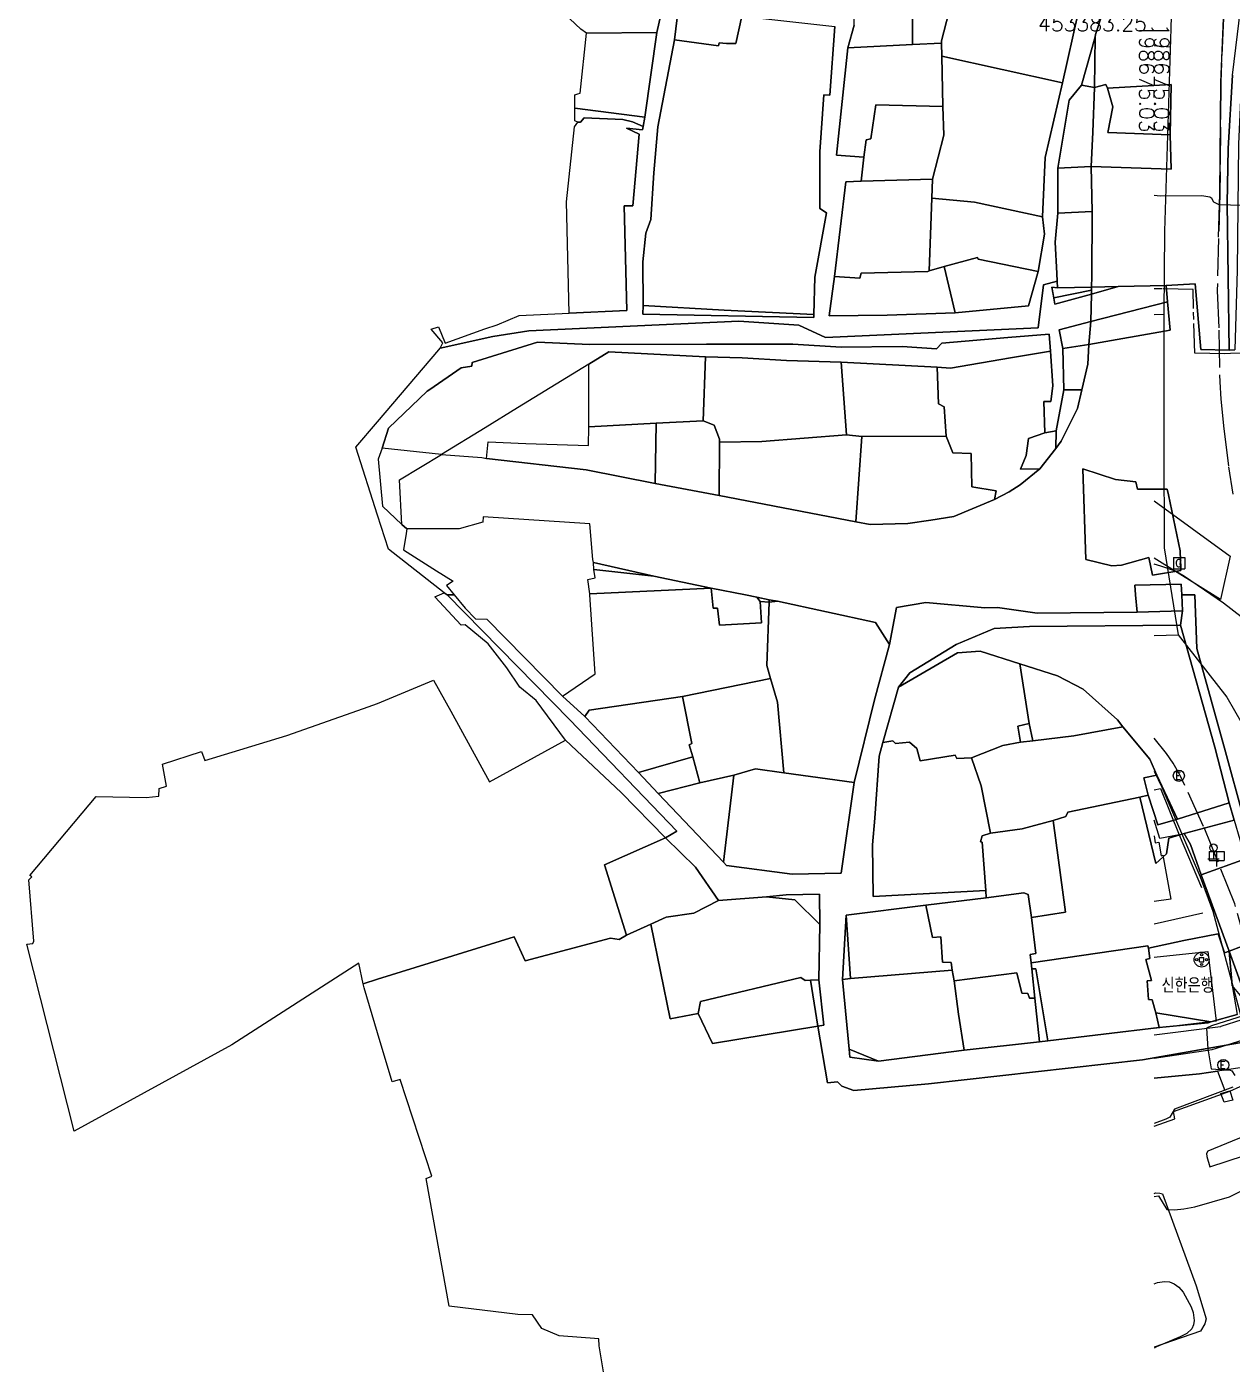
# Model space of a CAD drawing. Header units: feet. Extents: x 197796 to 199821, y 552499 to 555392.
# Drawn here: x 198524.1 to 198685.5, y 553202.7 to 553381.9 of the extents above; entities that cross this region are included whole.
import ezdxf
from ezdxf.enums import TextEntityAlignment as Align

# ---------------------------------------------------------------- set-up
doc = ezdxf.new("R2010")
doc.units = ezdxf.units.FT
doc.header["$MEASUREMENT"] = 0
doc.linetypes.add('ANYANG2', pattern=[6, 5, -1])
doc.linetypes.add('JEON', pattern=[12, 4, -0.5, 1, -0.5, 4, -0.5, 1, -0.5])
for name, color, linetype in [('AA200', 7, 'CONTINUOUS'), ('AAA001', 7, 'CONTINUOUS'), ('AAA008', 7, 'CONTINUOUS'), ('AAB220', 5, 'CONTINUOUS'), ('AAC001', 7, 'CONTINUOUS'), ('AD002', 7, 'CONTINUOUS'), ('AD0022', 1, 'CONTINUOUS'), ('ADA085', 1, 'CONTINUOUS'), ('AE001', 1, 'ANYANG2'), ('AE130', 42, 'CONTINUOUS'), ('AE222', 7, 'CONTINUOUS'), ('AEC002', 7, 'CONTINUOUS'), ('AEE001', 7, 'CONTINUOUS'), ('AZ0202', 7, 'CONTINUOUS'), ('AZB010', 1, 'CONTINUOUS'), ('CAA001', 7, 'CONTINUOUS'), ('CAA002', 30, 'CONTINUOUS'), ('EA0018', 7, 'JEON'), ('wipco_지적', 20, 'CONTINUOUS'), ('ZC002', 7, 'CONTINUOUS'), ('ZC601', 7, 'CONTINUOUS')]:
    doc.layers.add(name, color=color, linetype=linetype)
doc.styles.add('GHS', font='ROMANS', dxfattribs={"bigfont": 'NGSW.shx'})
doc.styles.add('NGSW', font='ROMANS.shx', dxfattribs={"bigfont": 'NGSW.shx'})

# ---------------------------------------------------------------- blocks, each defined once
blk = doc.blocks.new('AEE001')
at = {"layer": 'AEE001', "color": 7}
for points in [[(-0.75, 0), (0.75, 0)], [(0, 1), (0, 0)]]:
    blk.add_lwpolyline(points, dxfattribs=at)
blk.add_circle((0, 1.5), 0.5, dxfattribs=at)
blk = doc.blocks.new('AAB220')
at = {"layer": 'AAB220'}
for points in [[(-0.3, -0.3), (-0.3, 0.3)], [(-0.3, 0.3), (0.3, 0.3)], [(0.3, -0.3), (0.3, 0.3)], [(-0.3, -0.3), (0.3, -0.3)]]:
    blk.add_lwpolyline(points, dxfattribs=at)
for centre, radius in [((0, 0), 1), ((-0.65, 0), 0.15), ((0, 0.65), 0.15), ((0.65, 0), 0.15), ((0, -0.65), 0.15)]:
    blk.add_circle(centre, radius, dxfattribs=at)
blk = doc.blocks.new('AZ0202')
at = {"layer": 'AZ0202'}
blk.add_circle((0, 0), 0.75, dxfattribs=at)
at = {"layer": 'AZ0202', "style": 'GHS'}
blk.add_text('E', height=1, dxfattribs=at).set_placement((-0.5, -0.48))
blk = doc.blocks.new('AZB010')
at = {"layer": 'AZB010'}
for points in [[(-0.76, 0.79), (0.74, 0.79)], [(-0.76, 0.79), (-0.76, -0.71)], [(0.74, 0.79), (0.74, -0.71)], [(-0.76, -0.71), (0.74, -0.71)]]:
    blk.add_lwpolyline(points, dxfattribs=at)
at = {"layer": 'AZB010', "style": 'GHS'}
blk.add_text('G', height=1, dxfattribs=at).set_placement((-0.52, -0.45))
blk = doc.blocks.new('AEC002')
at = {"layer": 'AEC002'}
for points in [[(-1, 2), (1, 2)], [(-1, 2), (-1, 0.8)], [(0, 2), (0, 0)], [(1, 2), (1, 0.8)], [(-1, 0.8), (1, 0.8)]]:
    blk.add_lwpolyline(points, dxfattribs=at)

msp = doc.modelspace()

# ---------------------------------------------------------------- linework, layer by layer
at = {"layer": 'AA200', "color": 255}
msp.add_lwpolyline([(198684.37, 553237.8), (198683.95, 553238.99), (198685.14, 553239.34), (198685.54, 553238.11)], close=True, dxfattribs=at)
at = {"layer": 'AAA001', "color": 255}
msp.add_lwpolyline([(198675.01, 553273.49), (198675.16, 553272.55), (198675.65, 553272.63), (198675.93, 553270.83), (198676.19, 553270.89), (198677.22, 553265.01), (198675.01, 553264.69)], dxfattribs=at)
at = {"layer": 'AAA008', "color": 255}
for points in [[(198675.02, 553279.63), (198675.85, 553279.84), (198678.36, 553273.61), (198675.77, 553273.14), (198675.01, 553275.59)], [(198675.01, 553257.25), (198682.19, 553258), (198683.3, 553248.69), (198675.01, 553247.68)]]:
    msp.add_lwpolyline(points, dxfattribs=at)
at = {"layer": 'AAC001', "color": 255}
for points in [[(198678.36, 553273.61), (198681.35, 553266.58)], [(198681.54, 553263.14), (198675.01, 553261.65)], [(198675.01, 553241.05), (198681.09, 553241.62), (198683.5, 553241.98), (198684.46, 553239.4)]]:
    msp.add_lwpolyline(points, dxfattribs=at)
at = {"layer": 'AD002', "color": 255}
for points in [[(198677.29, 553383.25), (198677.24, 553381.62), (198676.37, 553354.47), (198676.3, 553343.34), (198676.3, 553325.73), (198676.34, 553312.05), (198678.22, 553300.41), (198684.72, 553292.06), (198686.79, 553288.47), (198688.18, 553285.76), (198688.78, 553284.31), (198689.66, 553281.88), (198694.93, 553259.74), (198697.79, 553249.57), (198708.72, 553216.87), (198718.63, 553185.76)], [(198675.03, 553379.34), (198677.16, 553379.16)], [(198675.02, 553343.31), (198676.3, 553343.34)], [(198675.02, 553300.33), (198678.22, 553300.41)], [(198675.01, 553243.7), (198682.77, 553244.89), (198697.79, 553249.57)]]:
    msp.add_lwpolyline(points, dxfattribs=at)
at = {"layer": 'AD0022', "color": 255}
for points in [[(198675.02, 553282.17), (198676.03, 553280.02), (198681.16, 553267.99), (198682.84, 553263.38), (198686.74, 553248.85), (198683.92, 553247.95), (198683.87, 553247.93), (198675.01, 553246.78)], [(198685.15, 553239.29), (198689.3, 553241.18), (198689.17, 553241.51), (198688.7, 553241.88), (198686.54, 553242.44), (198681.09, 553241.62), (198675.01, 553241.05)]]:
    msp.add_lwpolyline(points, dxfattribs=at)
at = {"layer": 'ADA085', "color": 255}
for points in [[(198675.01, 553234.61), (198677.79, 553235.61), (198677.61, 553236.55), (198685.15, 553239.29)], [(198687.19, 553233.29), (198682.18, 553231.28), (198682.01, 553230.96), (198682.04, 553230.53), (198682.44, 553229.15), (198687.08, 553230.68), (198691.91, 553217.29), (198696.53, 553203.66), (198691.51, 553202.15), (198692.85, 553198.94), (198695.94, 553189.54), (198701.13, 553191.43)], [(198675.01, 553225.59), (198675.19, 553225.68), (198675.75, 553225.64), (198676.11, 553225.54), (198680.63, 553213.22), (198681.99, 553208.82), (198681.78, 553208.13), (198681.21, 553207.16), (198675, 553204.99)]]:
    msp.add_lwpolyline(points, dxfattribs=at)
at = {"layer": 'AE001', "color": 255}
for points in [[(198684.28, 553383.25), (198684.27, 553383.01), (198683.93, 553374.42), (198683.8, 553359.47), (198683.44, 553346.53), (198683.66, 553341.23), (198683.79, 553334.3), (198683.91, 553331.99), (198684.35, 553328.01), (198684.98, 553322.9), (198685.52, 553319.25)], [(198686.74, 553248.85), (198689.19, 553250.3), (198689.37, 553250.85), (198689.47, 553251.53), (198689.38, 553252.31), (198687.5, 553258.26), (198685.8, 553264.38), (198681.63, 553274.76), (198678.51, 553281.58), (198677.56, 553283.23), (198676.67, 553284.51), (198675.02, 553286.58)]]:
    msp.add_lwpolyline(points, dxfattribs=at)
at = {"layer": 'AE130', "color": 255}
msp.add_lwpolyline([(198675.02, 553318.34), (198685.18, 553310.95), (198683.89, 553305.16), (198675.02, 553310.7)], dxfattribs=at)
at = {"layer": 'AE222', "color": 255}
msp.add_lwpolyline([(198683.64, 553353.68), (198683.8, 553359.47), (198683.93, 553374.42), (198684.27, 553383.01), (198684.28, 553383.25)], dxfattribs=at)
at = {"layer": 'CAA001', "color": 255, "elevation": 35}
for points in [[(198687.06, 553249.45), (198682.67, 553248.03), (198682, 553247.73), (198682.21, 553244.97), (198682.65, 553242.27), (198685.16, 553242.1), (198685.39, 553242.01), (198685.81, 553241.4)], [(198685.56, 553239.81), (198677.71, 553236.89), (198677.12, 553235.83), (198676.59, 553235.55), (198675.01, 553234.96)], [(198675.01, 553225.17), (198675.6, 553225.28), (198676.69, 553223.45), (198677.71, 553223.41), (198678.96, 553223.52), (198680.44, 553223.81), (198685.08, 553225.16), (198688.7, 553226.96), (198688.71, 553227.3), (198688.2, 553229.67), (198688.47, 553229.95), (198689.68, 553230.42), (198690.94, 553230.69), (198691.12, 553230.58), (198692.17, 553228.9), (198693.58, 553226.46), (198694.67, 553224.22), (198695.96, 553221.16), (198697.77, 553216.42), (198699.94, 553210.29), (198701.67, 553204.78), (198702.85, 553200.34)]]:
    msp.add_lwpolyline(points, dxfattribs=at)
at = {"layer": 'CAA002', "color": 255}
for points, elevation in [([(198686.75, 553357.89), (198683.69, 553357.99), (198682.99, 553358.37), (198682.72, 553358.85), (198682.48, 553359.01), (198681.38, 553359.19), (198675.79, 553359.14), (198675.03, 553359.25)], 37), ([(198713.24, 553261.07), (198711.35, 553264.89), (198709.48, 553269.03), (198707.08, 553272.97), (198706.09, 553275.13), (198703.8, 553281.09), (198701.17, 553289.01), (198700.67, 553290.03), (198700.14, 553290.76), (198693.78, 553296.28), (198689.98, 553300.24), (198684.28, 553304.64), (198679.06, 553308.21), (198677.85, 553308.93), (198675.89, 553309.63), (198675.02, 553309.88)], 36), ([(198675.01, 553213.51), (198675.47, 553213.66), (198676.41, 553213.8), (198677.08, 553213.74), (198677.68, 553213.5), (198678.29, 553213.05), (198678.89, 553212.36), (198679.98, 553210.4), (198680.21, 553209.65), (198680.37, 553208.58), (198680.28, 553207.98), (198680.05, 553207.47), (198679.38, 553206.85), (198678.5, 553206.38), (198675.32, 553205.06), (198675, 553204.89)], 36)]:
    msp.add_lwpolyline(points, dxfattribs=dict(at, elevation=elevation))
at = {"layer": 'EA0018', "color": 255}
msp.add_lwpolyline([(198751.9, 553321.65), (198735.4, 553316.39), (198734.8, 553339.42), (198729.81, 553340.58), (198724.73, 553344.56), (198720.02, 553345.65), (198706.85, 553346.55), (198706.74, 553344.71), (198705.88, 553344.47), (198705.82, 553340.04), (198693.45, 553338.15), (198685.24, 553338.11), (198684.47, 553338.03), (198680.43, 553338.13), (198680.21, 553346.67), (198676.08, 553346.77), (198675.02, 553346.74)], dxfattribs=at)
at = {"layer": 'wipco_지적', "color": 20}
for points in [[(198604.84, 553389.73), (198607.01, 553389.45), (198607.11, 553388.54), (198609.97, 553387.86), (198608.45, 553381.08), (198599.04, 553381.01), (198598.25, 553381.55), (198596.8, 553382.93), (198596.22, 553385.3), (198595.74, 553389.85), (198599.16, 553390.04), (198599.59, 553390.58), (198604.84, 553389.73)], [(198659.51, 553387.66), (198665.66, 553386), (198664.83, 553383.7), (198662.73, 553374.32), (198646.59, 553377.92), (198646.54, 553379.64), (198646.54, 553379.98), (198648.51, 553387.61), (198648.86, 553389.14), (198649.59, 553390.08), (198659.51, 553387.66)], [(198687.65, 553390.53), (198686.64, 553374), (198686.29, 553366.15), (198686.12, 553349.27), (198685.82, 553338.6), (198685.06, 553338.52), (198684.78, 553358.17), (198684.91, 553365.56), (198685.49, 553375.39), (198687.02, 553387.89), (198687.25, 553390.55), (198687.65, 553390.53)], [(198619.12, 553388.78), (198619.8, 553383.28), (198619.01, 553379.59), (198617.77, 553379.63), (198616.79, 553379.69), (198616.67, 553379.31), (198610.78, 553380.12), (198611.51, 553386.05), (198612.53, 553386.11), (198613.87, 553389.49), (198614.68, 553389.49), (198619.12, 553388.78)], [(198642.65, 553387.51), (198642.67, 553379.48), (198634, 553379.01), (198634.85, 553382.07), (198634.95, 553387.2), (198642.65, 553387.51)], [(198642.65, 553387.51), (198648.51, 553387.61), (198646.54, 553379.98), (198646.54, 553379.64), (198642.67, 553379.48), (198642.65, 553387.51)], [(198619.8, 553383.28), (198632.27, 553381.89), (198631.59, 553372.69), (198630.8, 553372.74), (198630.27, 553365.1), (198630.24, 553357.49), (198631.14, 553356.95), (198629.59, 553348.3), (198629.47, 553343.33), (198617.47, 553343.89), (198606.59, 553344.51), (198606.57, 553350.37), (198606.96, 553354.21), (198607.65, 553356.05), (198608.02, 553362.27), (198608.56, 553368.45), (198610.78, 553380.12), (198616.67, 553379.31), (198616.79, 553379.69), (198617.77, 553379.63), (198619.01, 553379.59), (198619.8, 553383.28)], [(198608.45, 553381.08), (198606.81, 553369.75), (198597.48, 553370.94), (198597.44, 553372.75), (198597.84, 553372.87), (198598.16, 553372.96), (198599.04, 553381.01), (198608.45, 553381.08)], [(198642.67, 553379.48), (198646.54, 553379.64), (198646.59, 553377.92), (198646.72, 553371.15), (198637.74, 553371.41), (198637.07, 553366.82), (198636.44, 553366.69), (198636.15, 553364.4), (198632.5, 553364.64), (198634, 553379.01), (198642.67, 553379.48)], [(198665.3, 553374.03), (198667.09, 553380.52), (198667.04, 553373.72), (198665.3, 553374.03)], [(198662.73, 553374.32), (198660.4, 553364.35), (198660.07, 553356.4), (198650.96, 553358.38), (198645.23, 553358.88), (198645.34, 553361.42), (198646.87, 553367.34), (198646.72, 553371.15), (198646.59, 553377.92), (198662.73, 553374.32)], [(198665.3, 553374.03), (198667.04, 553373.72), (198666.78, 553367.73), (198666.57, 553363.14), (198662.13, 553362.93), (198663.63, 553372.02), (198665.3, 553374.03)], [(198667.04, 553373.72), (198668.54, 553374.12), (198668.75, 553373.63), (198669.47, 553371.13), (198668.8, 553367.67), (198677.15, 553367.36), (198677.29, 553362.8), (198666.57, 553363.14), (198666.78, 553367.73), (198667.04, 553373.72)], [(198668.75, 553373.63), (198677.27, 553374.1), (198677.15, 553367.36), (198668.8, 553367.67), (198669.47, 553371.13), (198668.75, 553373.63)], [(198597.48, 553370.94), (198606.81, 553369.75), (198606.62, 553368.48), (198605.16, 553369.14), (198603.88, 553369.41), (198598.69, 553369.66), (198598.24, 553369.06), (198597.87, 553369.09), (198597.46, 553369.27), (198597.48, 553370.94)], [(198646.87, 553367.34), (198645.34, 553361.42), (198635.81, 553361.16), (198636.15, 553364.4), (198636.44, 553366.69), (198637.07, 553366.82), (198637.74, 553371.41), (198646.72, 553371.15), (198646.87, 553367.34)], [(198597.87, 553369.09), (198598.24, 553369.06), (198598.69, 553369.66), (198603.88, 553369.41), (198605.16, 553369.14), (198606.62, 553368.48), (198606.54, 553368.03), (198604.36, 553368.28), (198606.09, 553367.45), (198605.22, 553357.87), (198604.07, 553357.85), (198604.44, 553343.85), (198596.69, 553343.51), (198596.34, 553358.4), (198597.42, 553368.46), (198597.87, 553369.09)], [(198666.57, 553363.14), (198666.71, 553357.09), (198662.1, 553356.87), (198662.13, 553362.93), (198666.57, 553363.14)], [(198635.81, 553361.16), (198645.34, 553361.42), (198645.23, 553358.88), (198644.91, 553349.14), (198644.71, 553349.09), (198635.77, 553348.86), (198635.62, 553348.16), (198632.23, 553348.39), (198633.75, 553361.09), (198635.81, 553361.16)], [(198660.07, 553356.4), (198660.31, 553354.08), (198659.47, 553349.08), (198651.43, 553350.71), (198651.35, 553350.96), (198646.89, 553349.76), (198644.91, 553349.14), (198645.23, 553358.88), (198650.96, 553358.38), (198660.07, 553356.4)], [(198666.66, 553348.42), (198666.62, 553346.98), (198662.05, 553346.9), (198662.04, 553347.77), (198661.97, 553348.81), (198661.76, 553353), (198662.1, 553356.87), (198666.71, 553357.09), (198666.66, 553348.42)], [(198659.47, 553349.08), (198658.17, 553344.49), (198648.37, 553343.52), (198646.89, 553349.76), (198651.35, 553350.96), (198651.43, 553350.71), (198659.47, 553349.08)], [(198644.91, 553349.14), (198646.89, 553349.76), (198648.37, 553343.52), (198639.26, 553343.22), (198631.5, 553343.13), (198632.23, 553348.39), (198635.62, 553348.16), (198635.77, 553348.86), (198644.71, 553349.09), (198644.91, 553349.14)], [(198661.72, 553344.72), (198666.6, 553346.04), (198666.55, 553342.36), (198662.29, 553341.24), (198662.76, 553338.75), (198662.92, 553333.24), (198661.87, 553327.74), (198660.39, 553327.46), (198660.23, 553331.65), (198661.18, 553331.65), (198661.46, 553333.77), (198661.12, 553338.39), (198660.94, 553340.68), (198655.4, 553340.25), (198646.57, 553339.46), (198645.89, 553338.73), (198641.29, 553339.02), (198633.09, 553338.96), (198626.66, 553339.32), (198615.1, 553339.32), (198599.42, 553339.31), (198592.48, 553339.59), (198583.7, 553336.89), (198583.68, 553336.4), (198582.23, 553336.15), (198578.07, 553333.27), (198577.7, 553333.03), (198572.53, 553328.07), (198571.69, 553325.41), (198571.15, 553323.94), (198571.73, 553317.63), (198574.32, 553315.2), (198574.96, 553314.6), (198574.9, 553314), (198574.52, 553311.8), (198578.93, 553308.99), (198581.18, 553307.62), (198580.3, 553307.02), (198581.32, 553305.76), (198580.35, 553305.76), (198579.98, 553306.05), (198572.5, 553311.89), (198571.06, 553316.42), (198568.16, 553325.53), (198571.06, 553328.95), (198579.24, 553338.6), (198579.42, 553338.8), (198586.48, 553340.38), (198591.32, 553341.14), (198619.4, 553342.41), (198627.43, 553341.9), (198631.01, 553340.24), (198659.46, 553341.54), (198660.21, 553347.27), (198662.04, 553347.77), (198662.05, 553346.9), (198661.31, 553346.97), (198661.72, 553344.72)], [(198666.61, 553346.58), (198661.57, 553345.55), (198661.31, 553346.97), (198662.05, 553346.9), (198666.62, 553346.98), (198666.61, 553346.58)], [(198670.18, 553347.08), (198676.6, 553347.21), (198676.79, 553345.02), (198666.55, 553342.36), (198666.6, 553346.04), (198670.18, 553347.08)], [(198670.18, 553347.08), (198666.6, 553346.04), (198666.62, 553346.98), (198670.18, 553347.08)], [(198661.57, 553345.55), (198666.61, 553346.58), (198666.6, 553346.04), (198661.72, 553344.72), (198661.57, 553345.55)], [(198629.47, 553343.33), (198629.45, 553342.89), (198606.58, 553343.36), (198606.59, 553344.51), (198617.47, 553343.89), (198629.47, 553343.33)], [(198676.79, 553345.02), (198677.13, 553341.22), (198666.28, 553339.29), (198666.55, 553342.36), (198676.79, 553345.02)], [(198666.55, 553342.36), (198666.28, 553339.29), (198662.76, 553338.75), (198662.29, 553341.24), (198666.55, 553342.36)], [(198599.42, 553339.31), (198615.1, 553339.32), (198626.66, 553339.32), (198633.09, 553338.96), (198641.29, 553339.02), (198645.89, 553338.73), (198646.57, 553339.46), (198655.4, 553340.25), (198660.94, 553340.68), (198661.12, 553338.39), (198655.79, 553337.5), (198647.76, 553336.14), (198645.97, 553336.26), (198633.12, 553336.91), (198625.78, 553337.17), (198619.84, 553337.51), (198614.97, 553337.64), (198602.02, 553338.33), (198599.35, 553336.67), (198589.8, 553330.8), (198585.46, 553328.13), (198579.61, 553324.56), (198571.69, 553325.41), (198572.53, 553328.07), (198577.7, 553333.03), (198578.07, 553333.27), (198582.23, 553336.15), (198583.68, 553336.4), (198583.7, 553336.89), (198592.48, 553339.59), (198599.42, 553339.31)], [(198614.97, 553337.64), (198614.65, 553329.08), (198608.35, 553328.74), (198599.32, 553328.29), (198599.35, 553336.67), (198602.02, 553338.33), (198614.97, 553337.64)], [(198661.12, 553338.39), (198661.46, 553333.77), (198661.18, 553331.65), (198660.23, 553331.65), (198660.39, 553327.46), (198658.19, 553326.69), (198657.86, 553324.44), (198657.11, 553322.59), (198659.71, 553322.64), (198657.06, 553320.48), (198655.62, 553319.58), (198653.62, 553318.53), (198653.84, 553319.7), (198650.61, 553320.25), (198650.49, 553324.68), (198648.06, 553324.77), (198647.16, 553327.03), (198646.92, 553330.95), (198646.15, 553331.37), (198645.97, 553336.26), (198647.76, 553336.14), (198655.79, 553337.5), (198661.12, 553338.39)], [(198666.28, 553339.29), (198666.11, 553336.65), (198665.33, 553333.23), (198662.92, 553333.24), (198662.76, 553338.75), (198666.28, 553339.29)], [(198633.12, 553336.91), (198633.81, 553327.18), (198622.5, 553326.31), (198616.84, 553326.2), (198616.82, 553326.62), (198616.1, 553328.48), (198614.65, 553329.08), (198614.97, 553337.64), (198619.84, 553337.51), (198625.78, 553337.17), (198633.12, 553336.91)], [(198645.97, 553336.26), (198646.15, 553331.37), (198646.92, 553330.95), (198647.16, 553327.03), (198635.88, 553326.96), (198633.81, 553327.18), (198633.12, 553336.91), (198645.97, 553336.26)], [(198665.33, 553333.23), (198664.75, 553330.73), (198662.55, 553326.33), (198661.85, 553325.38), (198661.87, 553327.74), (198662.92, 553333.24), (198665.33, 553333.23)], [(198608.35, 553328.74), (198614.65, 553329.08), (198616.1, 553328.48), (198616.82, 553326.62), (198616.84, 553326.2), (198616.76, 553319.05), (198608.23, 553320.69), (198608.35, 553328.74)], [(198599.32, 553328.29), (198608.35, 553328.74), (198608.23, 553320.69), (198598.99, 553322.49), (198585.62, 553324.02), (198585.86, 553326.25), (198590.92, 553326.03), (198599.31, 553325.75), (198599.32, 553328.29)], [(198661.87, 553327.74), (198661.85, 553325.38), (198659.71, 553322.64), (198657.11, 553322.59), (198657.86, 553324.44), (198658.19, 553326.69), (198660.39, 553327.46), (198661.87, 553327.74)], [(198633.81, 553327.18), (198635.88, 553326.96), (198635.06, 553315.54), (198616.76, 553319.05), (198616.84, 553326.2), (198622.5, 553326.31), (198633.81, 553327.18)], [(198647.16, 553327.03), (198648.06, 553324.77), (198650.49, 553324.68), (198650.61, 553320.25), (198653.84, 553319.7), (198653.62, 553318.53), (198648.18, 553316.24), (198645.11, 553315.75), (198642.05, 553315.32), (198637.01, 553315.2), (198635.06, 553315.54), (198635.88, 553326.96), (198647.16, 553327.03)], [(198676.94, 553319.17), (198678.49, 553311.64), (198678.59, 553309.03), (198674.77, 553308.41), (198674.31, 553310.77), (198670.65, 553309.72), (198669.34, 553309.65), (198665.85, 553310.52), (198665.46, 553322.66), (198669.83, 553321.23), (198672.57, 553320.92), (198672.79, 553319.91), (198676.75, 553319.91), (198676.94, 553319.17)], [(198665.46, 553322.66), (198665.85, 553310.52), (198669.34, 553309.65), (198670.65, 553309.72), (198674.31, 553310.77), (198674.77, 553308.41), (198678.59, 553309.03), (198678.49, 553311.64), (198676.94, 553319.17), (198676.75, 553319.91), (198672.79, 553319.91), (198672.57, 553320.92), (198669.83, 553321.23), (198665.46, 553322.66)], [(198599.99, 553309.16), (198599.96, 553310.11), (198608.04, 553308.29), (198599.99, 553309.16)], [(198608.04, 553308.29), (198615.71, 553306.67), (198599.46, 553305.9), (198599.2, 553307.81), (198600.16, 553308.04), (198599.99, 553309.16), (198608.04, 553308.29)], [(198578.71, 553305.51), (198579.98, 553306.05), (198580.35, 553305.76), (198596.81, 553289.03), (198611.11, 553274.13), (198609.61, 553273.23), (198603.67, 553279.3), (198596.23, 553286.29), (198592.28, 553291.6), (198590.1, 553293.41), (198588.36, 553295.97), (198585.84, 553299.22), (198582.77, 553301.74), (198582.24, 553301.7), (198578.71, 553305.51)], [(198615.71, 553306.67), (198615.8, 553305.76), (198615.98, 553303.99), (198616.54, 553303.98), (198616.83, 553301.69), (198622.44, 553302.04), (198622.26, 553304.88), (198623.49, 553304.79), (198623.15, 553296.29), (198623.67, 553294.58), (198611.86, 553292.16), (198599.4, 553290.34), (198598.78, 553289.47), (198595.79, 553292.2), (198600.19, 553295.2), (198599.47, 553305.76), (198599.46, 553305.9), (198615.71, 553306.67)], [(198615.71, 553306.67), (198620.3, 553305.76), (198621.84, 553305.45), (198622.26, 553304.88), (198622.44, 553302.04), (198616.83, 553301.69), (198616.54, 553303.98), (198615.98, 553303.99), (198615.8, 553305.76), (198615.71, 553306.67)], [(198678.71, 553305.76), (198678.81, 553303.62), (198672.72, 553303.45), (198672.53, 553305.76), (198672.43, 553307.05), (198678.64, 553307.19), (198678.71, 553305.76)], [(198621.84, 553305.45), (198623.48, 553305.12), (198623.49, 553304.79), (198622.26, 553304.88), (198621.84, 553305.45)], [(198623.49, 553304.79), (198624.6, 553304.9), (198637.72, 553302.08), (198639.58, 553299.1), (198637.58, 553291.7), (198634.87, 553280.62), (198625.43, 553281.95), (198624.57, 553291.41), (198623.67, 553294.58), (198623.15, 553296.29), (198623.49, 553304.79)], [(198623.48, 553305.12), (198624.6, 553304.9), (198623.49, 553304.79), (198623.48, 553305.12)], [(198640.8, 553293.39), (198642.29, 553295.33), (198648.49, 553299.13), (198653.58, 553301.28), (198658.34, 553301.53), (198678.55, 553301.7), (198683.13, 553285.38), (198685.04, 553277.92), (198678.12, 553275.72), (198675.38, 553281.61), (198674.41, 553283.74), (198670.81, 553288.11), (198670.08, 553289.03), (198665.51, 553293.12), (198662.09, 553294.92), (198657.04, 553296.53), (198651.7, 553298.24), (198648.68, 553298.01), (198640.8, 553293.39)], [(198640.8, 553293.39), (198648.68, 553298.01), (198651.7, 553298.24), (198657.04, 553296.53), (198658.29, 553288.54), (198656.74, 553288.2), (198657.12, 553286.03), (198654.73, 553285.6), (198650.55, 553283.95), (198648.59, 553283.86), (198648.36, 553284.28), (198643.7, 553283.55), (198643.24, 553285.21), (198642.28, 553286.04), (198640.4, 553285.87), (198640.03, 553286.22), (198638.69, 553286), (198640.8, 553293.39)], [(198658.29, 553288.54), (198657.04, 553296.53), (198662.09, 553294.92), (198665.51, 553293.12), (198670.08, 553289.03), (198670.81, 553288.11), (198664.24, 553286.88), (198658.75, 553286.21), (198658.29, 553288.54)], [(198569.17, 553290.54), (198571.06, 553291.2), (198578.55, 553294.32), (198580.88, 553290.21), (198586.05, 553280.74), (198596.23, 553286.29), (198603.67, 553279.3), (198609.61, 553273.23), (198601.41, 553269.61), (198604.37, 553260.2), (198603.39, 553259.61), (198602.22, 553259.77), (198590.8, 553256.75), (198589.32, 553259.96), (198571.06, 553254.29), (198569.14, 553253.69), (198568.53, 553256.44), (198551.54, 553245.5), (198530.45, 553233.94), (198524.1, 553258.96), (198524.9, 553259.08), (198525.03, 553259.38), (198524.39, 553267.61), (198524.76, 553268.02), (198524.5, 553268.19), (198533.38, 553278.78), (198540.06, 553278.64), (198541.78, 553278.8), (198541.8, 553279.83), (198542.79, 553280.14), (198542.27, 553283.08), (198547.47, 553284.78), (198547.93, 553283.6), (198558.92, 553286.95), (198569.17, 553290.54)], [(198611.86, 553292.16), (198623.67, 553294.58), (198624.57, 553291.41), (198625.43, 553281.95), (198621.66, 553282.47), (198618.75, 553281.63), (198614.18, 553280.6), (198613.25, 553284.06), (198612.76, 553285.67), (198613.14, 553285.87), (198611.86, 553292.16)], [(198598.78, 553289.47), (198599.4, 553290.34), (198611.86, 553292.16), (198613.14, 553285.87), (198612.76, 553285.67), (198613.25, 553284.06), (198606, 553281.97), (198598.78, 553289.47)], [(198670.81, 553288.11), (198674.41, 553283.74), (198675.38, 553281.61), (198673.61, 553281.26), (198674.22, 553278.93), (198673.1, 553278.65), (198663.46, 553276.67), (198663.19, 553276.07), (198661.5, 553275.55), (198657.35, 553274.45), (198653.11, 553273.83), (198651.84, 553280.18), (198650.55, 553283.95), (198654.73, 553285.6), (198657.12, 553286.03), (198658.75, 553286.21), (198664.24, 553286.88), (198670.81, 553288.11)], [(198658.75, 553286.21), (198657.12, 553286.03), (198656.74, 553288.2), (198658.29, 553288.54), (198658.75, 553286.21)], [(198650.55, 553283.95), (198651.84, 553280.18), (198653.11, 553273.83), (198652, 553273.48), (198651.75, 553272.7), (198652, 553272.65), (198652.49, 553266.16), (198637.39, 553265.37), (198637.31, 553272.3), (198637.63, 553275.85), (198638.2, 553284.15), (198638.69, 553286), (198640.03, 553286.22), (198640.4, 553285.87), (198642.28, 553286.04), (198643.24, 553285.21), (198643.7, 553283.55), (198648.36, 553284.28), (198648.59, 553283.86), (198650.55, 553283.95)], [(198613.25, 553284.06), (198614.18, 553280.6), (198608.63, 553279.18), (198606, 553281.97), (198613.25, 553284.06)], [(198625.43, 553281.95), (198634.87, 553280.62), (198633.12, 553268.49), (198626.56, 553268.34), (198617.75, 553269.5), (198617.37, 553269.95), (198618.75, 553281.63), (198621.66, 553282.47), (198625.43, 553281.95)], [(198618.75, 553281.63), (198617.37, 553269.95), (198608.63, 553279.18), (198614.18, 553280.6), (198618.75, 553281.63)], [(198675.38, 553281.61), (198678.12, 553275.72), (198675.5, 553274.97), (198674.22, 553278.93), (198673.61, 553281.26), (198675.38, 553281.61)], [(198674.22, 553278.93), (198675.5, 553274.97), (198678.12, 553275.72), (198685.04, 553277.92), (198685.7, 553275.6), (198679.04, 553273.8), (198676.99, 553273.18), (198676.66, 553271.1), (198675.21, 553269.78), (198673.1, 553278.65), (198674.22, 553278.93)], [(198661.5, 553275.55), (198663.19, 553276.07), (198663.46, 553276.67), (198673.1, 553278.65), (198675.21, 553269.78), (198676.66, 553271.1), (198676.99, 553273.18), (198679.04, 553273.8), (198679.86, 553272.35), (198681.3, 553268.29), (198685.03, 553258.05), (198684.44, 553257.84), (198683.56, 553260.37), (198678.98, 553259.48), (198674.26, 553258.46), (198674.15, 553258.75), (198658.56, 553256.49), (198658.42, 553257.61), (198659.19, 553257.75), (198658.6, 553262.57), (198663.15, 553263.29), (198661.5, 553275.55)], [(198653.11, 553273.83), (198657.35, 553274.45), (198661.5, 553275.55), (198663.15, 553263.29), (198658.6, 553262.57), (198658.12, 553265.64), (198657.57, 553265.84), (198652.52, 553265.19), (198652.49, 553266.16), (198652, 553272.65), (198651.75, 553272.7), (198652, 553273.48), (198653.11, 553273.83)], [(198679.04, 553273.8), (198685.7, 553275.6), (198687.25, 553270.41), (198681.3, 553268.29), (198679.86, 553272.35), (198679.04, 553273.8)], [(198609.61, 553273.23), (198613.63, 553269.31), (198616.69, 553264.85), (198613.4, 553263.15), (198609.68, 553262.6), (198607.64, 553261.67), (198604.37, 553260.2), (198601.41, 553269.61), (198609.61, 553273.23)], [(198687.25, 553270.41), (198689.98, 553259.91), (198685.03, 553258.05), (198681.3, 553268.29), (198687.25, 553270.41)], [(198616.69, 553264.85), (198623.12, 553265.32), (198626.92, 553264.93), (198630.27, 553261.62), (198630.11, 553254.22), (198628.99, 553254.16), (198628.27, 553254.13), (198627.72, 553254.54), (198614.26, 553251.32), (198613.98, 553249.71), (198610.23, 553248.96), (198607.64, 553261.67), (198609.68, 553262.6), (198613.4, 553263.15), (198616.69, 553264.85)], [(198623.12, 553265.32), (198625.73, 553265.6), (198630.23, 553265.7), (198630.27, 553261.62), (198626.92, 553264.93), (198623.12, 553265.32)], [(198644.45, 553264.2), (198652.52, 553265.19), (198657.57, 553265.84), (198658.12, 553265.64), (198658.6, 553262.57), (198659.19, 553257.75), (198658.42, 553257.61), (198658.56, 553256.49), (198658.62, 553255.67), (198659.05, 553251.75), (198658.31, 553251.73), (198658.09, 553252.39), (198657.28, 553252.41), (198656.61, 553255.13), (198648.23, 553254.08), (198647.96, 553255.51), (198647.85, 553256.51), (198646.69, 553256.56), (198646.43, 553259.97), (198645.33, 553259.89), (198644.45, 553264.2)], [(198633.77, 553262.85), (198634.37, 553254.37), (198633.27, 553254.23), (198633.77, 553262.85)], [(198633.77, 553262.85), (198644.45, 553264.2), (198645.33, 553259.89), (198646.43, 553259.97), (198646.69, 553256.56), (198647.85, 553256.51), (198647.96, 553255.51), (198634.37, 553254.37), (198633.77, 553262.85)], [(198685.03, 553258.05), (198685.46, 553253.44), (198686.12, 553249.58), (198682.61, 553248.6), (198675.23, 553249.8), (198674.74, 553251.51), (198674.25, 553251.55), (198674.09, 553254.05), (198674.66, 553254.11), (198673.89, 553256.92), (198674.44, 553257.07), (198674.26, 553258.46), (198678.98, 553259.48), (198683.56, 553260.37), (198684.44, 553257.84), (198685.03, 553258.05)], [(198685.03, 553258.05), (198689.98, 553259.91), (198691.95, 553251.34), (198688.16, 553250.17), (198687.66, 553250.78), (198685.03, 553258.05)], [(198658.56, 553256.49), (198674.15, 553258.75), (198674.26, 553258.46), (198674.44, 553257.07), (198673.89, 553256.92), (198674.66, 553254.11), (198674.09, 553254.05), (198674.25, 553251.55), (198674.74, 553251.51), (198675.23, 553249.8), (198675.69, 553247.8), (198660.77, 553246.02), (198659.17, 553255.67), (198658.62, 553255.67), (198658.56, 553256.49)], [(198685.46, 553253.44), (198685.03, 553258.05), (198687.66, 553250.78), (198685.46, 553253.44)], [(198658.62, 553255.67), (198659.17, 553255.67), (198660.77, 553246.02), (198659.67, 553245.91), (198659.05, 553251.75), (198658.62, 553255.67)], [(198613.98, 553249.71), (198614.26, 553251.32), (198627.72, 553254.54), (198628.27, 553254.13), (198628.99, 553254.16), (198629.99, 553248), (198615.89, 553245.66), (198613.98, 553249.71)], [(198630.11, 553254.22), (198630.77, 553248.14), (198629.99, 553248), (198628.99, 553254.16), (198630.11, 553254.22)], [(198634.37, 553254.37), (198647.96, 553255.51), (198648.23, 553254.08), (198648.83, 553249.6), (198649.58, 553244.78), (198638.11, 553243.31), (198634.18, 553244.9), (198633.27, 553254.23), (198634.37, 553254.37)], [(198648.23, 553254.08), (198656.61, 553255.13), (198657.28, 553252.41), (198658.09, 553252.39), (198658.31, 553251.73), (198659.05, 553251.75), (198659.67, 553245.91), (198649.58, 553244.78), (198648.83, 553249.6), (198648.23, 553254.08)], [(198675.23, 553249.8), (198682.61, 553248.6), (198682.23, 553248.43), (198675.69, 553247.8), (198675.23, 553249.8)], [(198638.11, 553243.31), (198634.28, 553243.86), (198634.18, 553244.9), (198638.11, 553243.31)]]:
    msp.add_lwpolyline(points, close=True, dxfattribs=at)
for points in [[(198668.84, 553386.05), (198667.17, 553380.82), (198667.09, 553380.52), (198665.3, 553374.03), (198663.63, 553372.02), (198662.13, 553362.93), (198662.1, 553356.87), (198661.76, 553353), (198661.97, 553348.81), (198662.04, 553347.77), (198660.21, 553347.27), (198659.46, 553341.54), (198631.01, 553340.24), (198627.43, 553341.9), (198619.4, 553342.41), (198591.32, 553341.14), (198586.48, 553340.38), (198579.42, 553338.8), (198579.77, 553339.54), (198578.25, 553341.33), (198579.21, 553341.67), (198580.11, 553339.49), (198585.42, 553341.4), (198587.05, 553341.94), (198589.99, 553343.18), (198596.69, 553343.51), (198604.44, 553343.85), (198604.07, 553357.85), (198605.22, 553357.87), (198606.09, 553367.45), (198604.36, 553368.28), (198606.54, 553368.03), (198606.62, 553368.48), (198606.81, 553369.75), (198608.45, 553381.08), (198609.97, 553387.86)], [(198611.51, 553386.05), (198610.78, 553380.12), (198608.56, 553368.45), (198608.02, 553362.27), (198607.65, 553356.05), (198606.96, 553354.21), (198606.57, 553350.37), (198606.59, 553344.51), (198606.58, 553343.36), (198629.45, 553342.89), (198629.47, 553343.33), (198629.59, 553348.3), (198631.14, 553356.95), (198630.24, 553357.49), (198630.27, 553365.1), (198630.8, 553372.74), (198631.59, 553372.69), (198632.27, 553381.89)], [(198685.49, 553375.39), (198684.91, 553365.56), (198684.78, 553358.17), (198685.06, 553338.52), (198681.24, 553338.61), (198680.49, 553347.4), (198676.6, 553347.21), (198670.18, 553347.08), (198666.62, 553346.98), (198666.66, 553348.42), (198666.71, 553357.09), (198666.57, 553363.14), (198677.29, 553362.8), (198677.15, 553367.36), (198677.27, 553374.1), (198668.75, 553373.63), (198668.54, 553374.12), (198667.04, 553373.72), (198667.09, 553380.52), (198667.17, 553380.82), (198668.84, 553386.05)], [(198634.85, 553382.07), (198634, 553379.01), (198632.5, 553364.64), (198636.15, 553364.4), (198635.81, 553361.16), (198633.75, 553361.09), (198632.23, 553348.39), (198631.5, 553343.13), (198639.26, 553343.22), (198648.37, 553343.52), (198658.17, 553344.49), (198658.17, 553344.49), (198659.47, 553349.08), (198660.31, 553354.08), (198660.07, 553356.4), (198660.4, 553364.35), (198662.73, 553374.32), (198664.83, 553383.7)], [(198686.93, 553276.06), (198684.55, 553284.75), (198680.71, 553298.58), (198680.45, 553305.76), (198678.71, 553305.76), (198678.64, 553307.19), (198672.43, 553307.05), (198672.53, 553305.76), (198672.72, 553303.45), (198659.36, 553303.32), (198654.03, 553304.08), (198652.33, 553304.04), (198644.44, 553304.73), (198640.5, 553304.06), (198639.58, 553299.1), (198637.72, 553302.08), (198624.6, 553304.9), (198623.48, 553305.12), (198621.84, 553305.45), (198620.3, 553305.76), (198615.71, 553306.67), (198608.04, 553308.29), (198599.96, 553310.11), (198599.87, 553310.52), (198599.48, 553315.29), (198585.2, 553316.22), (198585.16, 553315.51), (198581.99, 553314.63), (198574.96, 553314.6), (198574.32, 553315.2), (198573.98, 553321.19), (198579.61, 553324.56), (198585.01, 553324.18), (198585.62, 553324.02), (198598.99, 553322.49), (198608.23, 553320.69), (198616.76, 553319.05), (198635.06, 553315.54), (198637.01, 553315.2), (198642.05, 553315.32), (198645.11, 553315.75), (198648.18, 553316.24), (198653.62, 553318.53), (198655.62, 553319.58), (198657.06, 553320.48), (198659.71, 553322.64), (198661.85, 553325.38), (198662.55, 553326.33), (198664.75, 553330.73), (198665.33, 553333.23), (198666.11, 553336.65), (198666.28, 553339.29), (198677.13, 553341.22), (198676.79, 553345.02), (198676.6, 553347.21), (198680.49, 553347.4), (198681.24, 553338.61), (198685.06, 553338.52), (198685.82, 553338.6)], [(198688.97, 553246.2), (198673.45, 553243.49), (198644.81, 553240.28), (198634.81, 553239.37), (198633.19, 553239.97), (198632.6, 553240.55), (198631.26, 553240.4), (198629.99, 553248), (198630.77, 553248.14), (198630.11, 553254.22), (198630.27, 553261.62), (198630.23, 553265.7), (198625.73, 553265.6), (198623.12, 553265.32), (198616.69, 553264.85), (198613.63, 553269.31), (198609.61, 553273.23), (198611.11, 553274.13), (198596.81, 553289.03), (198580.35, 553305.76), (198581.32, 553305.76), (198582.76, 553303.98), (198584.16, 553302.54), (198585.67, 553302.5), (198595.79, 553292.2), (198598.78, 553289.47), (198606, 553281.97), (198608.63, 553279.18), (198617.37, 553269.95), (198617.75, 553269.5), (198626.56, 553268.34), (198633.12, 553268.49), (198634.87, 553280.62), (198637.58, 553291.7), (198639.58, 553299.1), (198640.5, 553304.06), (198644.44, 553304.73), (198652.33, 553304.04), (198654.03, 553304.08), (198659.36, 553303.32), (198672.72, 553303.45), (198678.81, 553303.62), (198678.55, 553301.7), (198658.34, 553301.53), (198653.58, 553301.28), (198648.49, 553299.13), (198642.29, 553295.33), (198640.8, 553293.39), (198638.69, 553286), (198638.2, 553284.15), (198637.63, 553275.85), (198637.31, 553272.3), (198637.39, 553265.37), (198652.49, 553266.16), (198652.52, 553265.19), (198644.45, 553264.2), (198633.77, 553262.85), (198633.27, 553254.23), (198634.18, 553244.9), (198634.28, 553243.86), (198638.11, 553243.31), (198649.58, 553244.78), (198659.67, 553245.91), (198660.77, 553246.02), (198675.69, 553247.8), (198682.23, 553248.43), (198682.61, 553248.6), (198686.12, 553249.58)], [(198685.7, 553275.6), (198685.04, 553277.92), (198683.13, 553285.38), (198678.55, 553301.7), (198678.81, 553303.62), (198678.71, 553305.76), (198678.71, 553305.76), (198680.45, 553305.76), (198680.71, 553298.58), (198684.55, 553284.75), (198686.93, 553276.06)], [(198603.08, 553190.99), (198600.74, 553205.18), (198600.67, 553206.11), (198595.36, 553206.52), (198593.03, 553207.51), (198591.81, 553209.32), (198589.82, 553209.4), (198580.62, 553210.49), (198577.55, 553227.58), (198578.33, 553227.89), (198574.06, 553240.84), (198573, 553240.55), (198571.06, 553247.12), (198569.28, 553253.12), (198569.14, 553253.69), (198571.06, 553254.29), (198589.32, 553259.96), (198590.8, 553256.75), (198602.22, 553259.77), (198603.39, 553259.61), (198604.37, 553260.2), (198607.64, 553261.67), (198610.23, 553248.96), (198613.98, 553249.71), (198613.98, 553249.71), (198615.89, 553245.66), (198629.99, 553248), (198631.26, 553240.4), (198632.6, 553240.55), (198633.19, 553239.97), (198634.81, 553239.37), (198644.81, 553240.28), (198673.45, 553243.49), (198688.97, 553246.2)]]:
    msp.add_lwpolyline(points, dxfattribs=at)

# ---------------------------------------------------------------- block references
at = {"layer": 'AAB220', "color": 255}
msp.add_blockref('AAB220', (198681.36, 553256.91), dxfattribs=at)
at = {"layer": 'AEC002', "color": 255}
msp.add_blockref('AEC002', (198683.36, 553269.38), dxfattribs=at)
at = {"layer": 'AEE001', "color": 255}
msp.add_blockref('AEE001', (198682.95, 553270.4), dxfattribs=at)
at = {"layer": 'AZ0202', "color": 255}
for p in [(198678.31, 553281.53), (198684.27, 553242.79)]:
    msp.add_blockref('AZ0202', p, dxfattribs=at)
at = {"layer": 'AZB010', "color": 255}
msp.add_blockref('AZB010', (198678.36, 553309.97), dxfattribs=at)

# ---------------------------------------------------------------- texts
at = {"layer": 'ZC002', "style": 'NGSW'}
msp.add_text('신한은행', height=2, dxfattribs=at).set_placement((198675.99, 553252.46))
at = {"layer": 'ZC601', "style": 'NGSW'}
msp.add_text('453383.25', height=2, dxfattribs=at).set_placement((198674.03, 553381.25), align=Align.RIGHT)
for p in [(198673.03, 553382.25), (198675.03, 553382.25)]:
    msp.add_text('198675.03', height=2, rotation=270, dxfattribs=at).set_placement(p)

doc.saveas('drawing.dxf')
